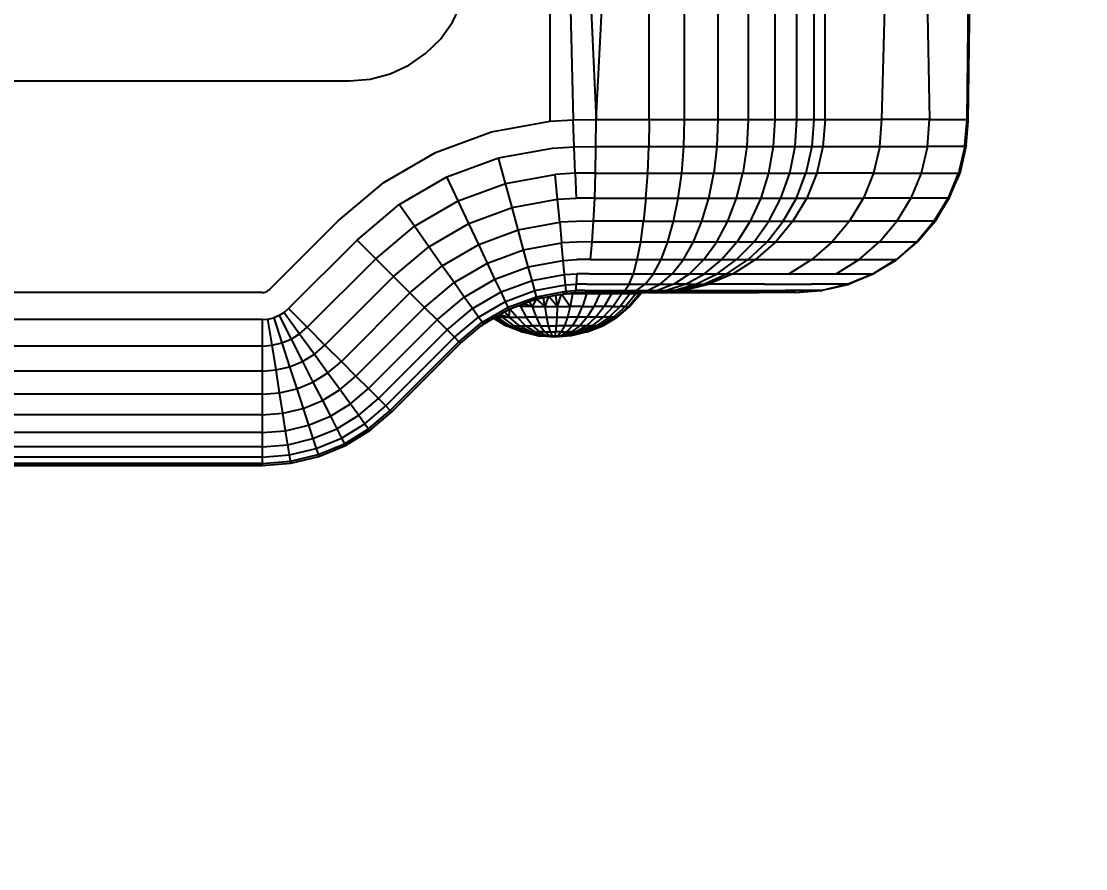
# Model space of a CAD drawing. Header units: inches. Extents: x -347369 to -260369, y 119522 to 149869.
# Drawn here: x -322220.39 to -322189.14, y 136699.54 to 136724.42 of the extents above; entities that cross this region are included whole.
import ezdxf

# ---------------------------------------------------------------- set-up
doc = ezdxf.new("R2010")
doc.units = ezdxf.units.IN
doc.header["$LTSCALE"] = 300
doc.layers.add('MACCHINA', color=40, linetype='Continuous')
doc.layers.add('QUOTE', color=7, linetype='Continuous')
doc.styles.get("Standard").update_dxf_attribs({"font": 'romans.shx'})
doc.dimstyles.new('sc1a100', dxfattribs={"dimscale": 100, "dimtxt": 3, "dimasz": 3, "dimexe": 0, "dimexo": 0, "dimgap": 1, "dimtad": 1, "dimzin": 12, "dimdsep": 46, "dimtxsty": 'Standard', "dimblk": 'CLOSEDBLANK', "dimcen": 1, "dimclrd": 253, "dimclre": 253, "dimclrt": 2, "dimadec": 0, "dimazin": 3, "dimtfac": 1, "dimtmove": 0, "dimatfit": 1, "dimldrblk": 'CLOSEDBLANK', "dimfxl": 1, "dimtolj": 1, "dimtzin": 0, "dimarcsym": 0})

# ---------------------------------------------------------------- blocks, each defined once
blk = doc.blocks.new('_ClosedBlank')
at = {"color": 0, "linetype": 'ByBlock', "lineweight": -2}
for p, q in [((-1, 0.16667), (0, 0)), ((-1, 0.16667), (-1, -0.16667)), ((0, 0), (-1, -0.16667))]:
    blk.add_line(p, q, dxfattribs=at)
blk = doc.blocks.new('*D28')
at = {"layer": 'Defpoints', "color": 0, "transparency": 16777216}
for p in [(-322483.625, 140399.656), (-321493.675, 139989.605), (-324251.392, 137231.889), (-323921.753, 136508.745), (-322483.625, 136499.656)]:
    blk.add_point(p, dxfattribs=at)
at = {"layer": 'QUOTE', "color": 253, "lineweight": -2, "transparency": 16777216}
for p, q in [((-324251.392, 137231.889), (-324517.445, 136965.836)), ((-322483.625, 136499.656), (-322483.625, 136123.4))]:
    blk.add_line(p, q, dxfattribs=at)
blk.add_arc((-322483.625, 138999.656), 2876.256, 230.978791, 264.021209, dxfattribs=at)
at = {"layer": 'QUOTE', "color": 253, "lineweight": -2, "transparency": 16777216, "xscale": 300, "yscale": 300, "zscale": 300}
for p, rotation in [((-324517.445, 136965.836), 137.9893954922992), ((-322483.625, 136123.4), 357.0106045077002)]:
    blk.add_blockref('_ClosedBlank', p, dxfattribs=dict(at, rotation=rotation))
at = {"layer": 'QUOTE', "color": 2, "transparency": 16777216, "insert": (-323488.649, 136573.311), "char_height": 300, "attachment_point": 5, "rotation": 337.5}
blk.add_mtext('\\A1;45°', dxfattribs=at)
blk = doc.blocks.new('*D38')
at = {"layer": 'Defpoints', "color": 0, "transparency": 16777216}
for p in [(-322483.625, 140399.656), (-323696.06, 139699.656), (-320318.561, 137749.656), (-322483.625, 136499.656), (-321507.475, 136317.706)]:
    blk.add_point(p, dxfattribs=at)
at = {"layer": 'QUOTE', "color": 253, "lineweight": -2, "transparency": 16777216}
for p, q in [((-320318.561, 137749.656), (-320011.926, 137572.62)), ((-322483.625, 136499.656), (-322483.625, 136145.585))]:
    blk.add_line(p, q, dxfattribs=at)
blk.add_arc((-322483.625, 138999.656), 2854.071, 276.025307, 323.974693, dxfattribs=at)
at = {"layer": 'QUOTE', "color": 253, "lineweight": -2, "transparency": 16777216, "xscale": 300, "yscale": 300, "zscale": 300}
for p, rotation in [((-320011.926, 137572.62), 56.98734634615995), ((-322483.625, 136145.585), 183.0126536538403)]:
    blk.add_blockref('_ClosedBlank', p, dxfattribs=dict(at, rotation=rotation))
at = {"layer": 'QUOTE', "color": 2, "transparency": 16777216, "insert": (-321181.589, 136744.464), "char_height": 300, "attachment_point": 5, "rotation": 30}
blk.add_mtext('\\A1;60°', dxfattribs=at)
blk = doc.blocks.new('A$Cad528b1c')
at = {"layer": 'MACCHINA'}
for p, q in [((278.757, -2248.577), (279.433, -2278.129)), ((278.757, -2248.577), (280.11, -2278.117)), ((278.757, -2278.163), (278.757, -2248.577)), ((280.11, -2278.117), (281.665, -2248.577)), ((281.665, -2278.117), (281.665, -2248.577)), ((282.702, -2278.117), (282.702, -2248.577)), ((283.681, -2248.577), (283.681, -2278.117)), ((284.574, -2248.577), (284.574, -2278.117)), ((285.355, -2248.577), (285.355, -2278.117)), ((286.003, -2278.117), (286.003, -2248.577)), ((286.499, -2248.577), (286.499, -2278.117)), ((286.83, -2278.117), (286.83, -2248.577)), ((288.498, -2278.117), (289.292, -2248.577)), ((289.292, -2248.577), (289.898, -2278.117)), ((291.032, -2278.178), (291.195, -2264.447)), ((290.997, -2278.117), (291.055, -2273.364)), ((275.888, -2275.262), (276.15, -2274.718)), ((275.536, -2275.753), (275.888, -2275.262)), ((275.105, -2276.177), (275.536, -2275.753)), ((274.608, -2276.52), (275.105, -2276.177)), ((274.059, -2276.773), (274.608, -2276.52)), ((78.9, -2276.979), (272.873, -2276.979)), ((272.873, -2276.979), (273.475, -2276.927)), ((273.475, -2276.927), (274.059, -2276.773)), ((277.033, -2278.478), (278.757, -2278.163)), ((278.757, -2278.163), (279.433, -2278.129)), ((279.433, -2278.129), (280.11, -2278.117)), ((279.468, -2278.922), (279.433, -2278.129)), ((280.105, -2278.912), (280.11, -2278.117)), ((280.11, -2278.117), (281.665, -2278.117)), ((281.665, -2278.117), (281.654, -2278.912)), ((281.665, -2278.117), (282.702, -2278.117)), ((282.682, -2278.912), (282.702, -2278.117)), ((282.702, -2278.117), (283.681, -2278.117)), ((283.681, -2278.117), (283.651, -2278.912)), ((283.681, -2278.117), (284.574, -2278.117)), ((284.574, -2278.117), (284.535, -2278.912)), ((284.574, -2278.117), (285.355, -2278.117)), ((285.355, -2278.117), (285.308, -2278.912)), ((285.355, -2278.117), (286.003, -2278.117)), ((285.95, -2278.912), (286.003, -2278.117)), ((286.003, -2278.117), (286.499, -2278.117)), ((286.499, -2278.117), (286.442, -2278.912)), ((286.499, -2278.117), (286.83, -2278.117)), ((286.83, -2278.117), (286.769, -2278.912)), ((286.83, -2278.117), (288.498, -2278.117)), ((288.436, -2278.912), (288.498, -2278.117)), ((289.255, -2278.117), (288.498, -2278.117)), ((289.898, -2278.117), (289.255, -2278.117)), ((289.836, -2278.912), (289.898, -2278.117)), ((289.898, -2278.117), (290.997, -2278.117)), ((290.938, -2278.869), (290.997, -2278.117)), ((290.975, -2278.874), (291.032, -2278.178)), ((290.997, -2278.117), (291.032, -2278.178)), ((275.39, -2279.085), (277.033, -2278.478)), ((278.832, -2278.954), (279.468, -2278.922)), ((279.468, -2278.922), (280.105, -2278.912)), ((279.498, -2279.695), (279.468, -2278.922)), ((280.091, -2279.687), (280.105, -2278.912)), ((280.105, -2278.912), (281.654, -2278.912)), ((281.623, -2279.687), (281.654, -2278.912)), ((281.654, -2278.912), (282.682, -2278.912)), ((282.621, -2279.687), (282.682, -2278.912)), ((282.682, -2278.912), (283.651, -2278.912)), ((283.651, -2278.912), (283.562, -2279.687)), ((283.651, -2278.912), (284.535, -2278.912)), ((284.535, -2278.912), (284.419, -2279.687)), ((284.535, -2278.912), (285.308, -2278.912)), ((285.308, -2278.912), (285.17, -2279.687)), ((285.308, -2278.912), (285.95, -2278.912)), ((285.793, -2279.687), (285.95, -2278.912)), ((285.95, -2278.912), (286.442, -2278.912)), ((286.442, -2278.912), (286.27, -2279.687)), ((286.442, -2278.912), (286.769, -2278.912)), ((286.769, -2278.912), (286.588, -2279.687)), ((286.769, -2278.912), (288.436, -2278.912)), ((288.436, -2278.912), (288.254, -2279.687)), ((288.436, -2278.912), (289.836, -2278.912)), ((289.836, -2278.912), (289.653, -2279.687)), ((290.935, -2278.912), (289.836, -2278.912)), ((290.935, -2278.912), (290.759, -2279.649)), ((290.934, -2279.05), (290.938, -2278.869)), ((290.975, -2278.874), (290.934, -2279.05)), ((290.934, -2279.05), (290.935, -2278.912)), ((290.935, -2278.912), (290.938, -2278.869)), ((290.938, -2278.869), (290.975, -2278.874)), ((273.875, -2279.966), (275.39, -2279.085)), ((277.243, -2279.245), (278.832, -2278.954)), ((290.934, -2279.05), (290.792, -2279.66)), ((275.728, -2279.804), (277.243, -2279.245)), ((277.448, -2279.992), (277.243, -2279.245)), ((274.332, -2280.616), (275.728, -2279.804)), ((276.058, -2280.506), (275.728, -2279.804)), ((277.448, -2279.992), (278.905, -2279.726)), ((279.498, -2279.695), (278.905, -2279.726)), ((278.975, -2280.459), (278.905, -2279.726)), ((280.091, -2279.687), (279.498, -2279.695)), ((279.498, -2279.695), (279.521, -2280.43)), ((280.067, -2280.424), (280.091, -2279.687)), ((280.091, -2279.687), (281.623, -2279.687)), ((281.573, -2280.424), (281.623, -2279.687)), ((281.623, -2279.687), (282.621, -2279.687)), ((282.521, -2280.424), (282.621, -2279.687)), ((282.621, -2279.687), (283.562, -2279.687)), ((283.415, -2280.424), (283.562, -2279.687)), ((283.562, -2279.687), (284.419, -2279.687)), ((284.23, -2280.424), (284.419, -2279.687)), ((284.419, -2279.687), (285.17, -2279.687)), ((285.17, -2279.687), (284.944, -2280.424)), ((285.17, -2279.687), (285.793, -2279.687)), ((285.535, -2280.424), (285.793, -2279.687)), ((285.793, -2279.687), (286.27, -2279.687)), ((285.989, -2280.424), (286.27, -2279.687)), ((286.27, -2279.687), (286.588, -2279.687)), ((286.588, -2279.687), (286.291, -2280.424)), ((288.254, -2279.687), (286.588, -2279.687)), ((288.254, -2279.687), (287.954, -2280.424)), ((288.254, -2279.687), (289.653, -2279.687)), ((289.653, -2279.687), (289.351, -2280.424)), ((289.653, -2279.687), (290.75, -2279.687)), ((290.46, -2280.393), (290.75, -2279.687)), ((290.792, -2279.66), (290.697, -2279.894)), ((290.75, -2279.687), (290.697, -2279.894)), ((290.75, -2279.687), (290.759, -2279.649)), ((290.759, -2279.649), (290.792, -2279.66)), ((272.534, -2281.093), (273.875, -2279.966)), ((276.058, -2280.506), (277.448, -2279.992)), ((277.643, -2280.703), (277.448, -2279.992)), ((290.487, -2280.406), (290.697, -2279.894)), ((277.643, -2280.703), (278.975, -2280.459)), ((278.975, -2280.459), (279.521, -2280.43)), ((279.039, -2281.135), (278.975, -2280.459)), ((280.067, -2280.424), (279.521, -2280.43)), ((280.035, -2281.103), (280.067, -2280.424)), ((280.067, -2280.424), (281.573, -2280.424)), ((281.573, -2280.424), (281.504, -2281.103)), ((281.573, -2280.424), (282.521, -2280.424)), ((282.384, -2281.103), (282.521, -2280.424)), ((282.521, -2280.424), (283.415, -2280.424)), ((283.214, -2281.103), (283.415, -2280.424)), ((283.415, -2280.424), (284.23, -2280.424)), ((283.972, -2281.103), (284.23, -2280.424)), ((284.23, -2280.424), (284.944, -2280.424)), ((284.944, -2280.424), (284.634, -2281.103)), ((284.944, -2280.424), (285.535, -2280.424)), ((285.184, -2281.103), (285.535, -2280.424)), ((285.535, -2280.424), (285.989, -2280.424)), ((285.605, -2281.103), (285.989, -2280.424)), ((286.291, -2280.424), (285.886, -2281.103)), ((285.989, -2280.424), (286.291, -2280.424)), ((286.291, -2280.424), (287.954, -2280.424)), ((287.545, -2281.103), (287.954, -2280.424)), ((289.351, -2280.424), (287.954, -2280.424)), ((289.351, -2280.424), (288.94, -2281.103)), ((290.447, -2280.424), (289.351, -2280.424)), ((290.047, -2281.081), (290.447, -2280.424)), ((290.318, -2280.684), (290.487, -2280.406)), ((290.447, -2280.424), (290.318, -2280.684)), ((290.447, -2280.424), (290.46, -2280.393)), ((290.46, -2280.393), (290.487, -2280.406)), ((273.095, -2281.655), (274.332, -2280.616)), ((274.777, -2281.25), (274.332, -2280.616)), ((274.777, -2281.25), (276.058, -2280.506)), ((276.372, -2281.172), (276.058, -2280.506)), ((276.372, -2281.172), (277.643, -2280.703)), ((277.822, -2281.358), (277.643, -2280.703)), ((290.068, -2281.096), (290.318, -2280.684)), ((272.534, -2281.093), (270.519, -2283.108)), ((279.537, -2281.108), (279.039, -2281.135)), ((280.035, -2281.103), (279.537, -2281.108)), ((279.995, -2281.709), (280.035, -2281.103)), ((281.504, -2281.103), (280.035, -2281.103)), ((281.418, -2281.709), (281.504, -2281.103)), ((281.504, -2281.103), (282.384, -2281.103)), ((282.214, -2281.709), (282.384, -2281.103)), ((282.384, -2281.103), (283.214, -2281.103)), ((282.965, -2281.709), (283.214, -2281.103)), ((283.214, -2281.103), (283.972, -2281.103)), ((283.65, -2281.709), (283.972, -2281.103)), ((283.972, -2281.103), (284.634, -2281.103)), ((284.634, -2281.103), (284.25, -2281.709)), ((284.634, -2281.103), (285.184, -2281.103)), ((284.747, -2281.709), (285.184, -2281.103)), ((285.128, -2281.709), (285.605, -2281.103)), ((285.184, -2281.103), (285.605, -2281.103)), ((285.886, -2281.103), (285.382, -2281.709)), ((285.605, -2281.103), (285.886, -2281.103)), ((285.886, -2281.103), (287.545, -2281.103)), ((287.545, -2281.103), (287.037, -2281.709)), ((288.94, -2281.103), (287.545, -2281.103)), ((288.428, -2281.709), (288.94, -2281.103)), ((290.034, -2281.103), (288.94, -2281.103)), ((290.034, -2281.103), (289.531, -2281.696)), ((289.81, -2281.398), (290.068, -2281.096)), ((289.81, -2281.398), (290.034, -2281.103)), ((290.047, -2281.081), (290.034, -2281.103)), ((290.068, -2281.096), (290.047, -2281.081)), ((273.644, -2282.203), (274.777, -2281.25)), ((275.201, -2281.852), (274.777, -2281.25)), ((275.201, -2281.852), (276.372, -2281.172)), ((276.662, -2281.787), (276.372, -2281.172)), ((276.662, -2281.787), (277.822, -2281.358)), ((277.822, -2281.358), (279.039, -2281.135)), ((277.982, -2281.943), (277.822, -2281.358)), ((279.039, -2281.135), (279.096, -2281.739)), ((289.544, -2281.709), (289.81, -2281.398)), ((271.081, -2283.67), (273.095, -2281.655)), ((273.095, -2281.655), (273.644, -2282.203)), ((279.545, -2281.713), (279.096, -2281.739)), ((279.995, -2281.709), (279.545, -2281.713)), ((279.948, -2282.227), (279.995, -2281.709)), ((279.995, -2281.709), (281.418, -2281.709)), ((281.317, -2282.227), (281.418, -2281.709)), ((281.418, -2281.709), (282.214, -2281.709)), ((282.015, -2282.227), (282.214, -2281.709)), ((282.214, -2281.709), (282.965, -2281.709)), ((282.674, -2282.227), (282.965, -2281.709)), ((282.965, -2281.709), (283.65, -2281.709)), ((283.274, -2282.227), (283.65, -2281.709)), ((283.65, -2281.709), (284.25, -2281.709)), ((284.25, -2281.709), (283.799, -2282.227)), ((284.235, -2282.227), (284.747, -2281.709)), ((284.25, -2281.709), (284.747, -2281.709)), ((284.569, -2282.227), (285.128, -2281.709)), ((284.747, -2281.709), (285.128, -2281.709)), ((285.382, -2281.709), (284.791, -2282.227)), ((285.128, -2281.709), (285.382, -2281.709)), ((285.382, -2281.709), (287.037, -2281.709)), ((287.037, -2281.709), (286.442, -2282.227)), ((287.037, -2281.709), (288.428, -2281.709)), ((287.829, -2282.227), (288.428, -2281.709)), ((288.428, -2281.709), (289.519, -2281.709)), ((289.519, -2281.709), (288.923, -2282.222)), ((289.187, -2282.014), (289.544, -2281.709)), ((289.531, -2281.696), (289.519, -2281.709)), ((289.544, -2281.709), (289.519, -2281.709)), ((274.164, -2282.724), (275.201, -2281.852)), ((275.592, -2282.408), (275.201, -2281.852)), ((275.592, -2282.408), (276.662, -2281.787)), ((276.92, -2282.335), (276.662, -2281.787)), ((276.92, -2282.335), (277.982, -2281.943)), ((277.982, -2281.943), (279.096, -2281.739)), ((278.119, -2282.442), (277.982, -2281.943)), ((279.145, -2282.254), (279.096, -2281.739)), ((288.93, -2282.233), (289.187, -2282.014)), ((271.629, -2284.218), (273.644, -2282.203)), ((273.644, -2282.203), (274.164, -2282.724)), ((275.941, -2282.904), (276.92, -2282.335)), ((277.14, -2282.804), (276.92, -2282.335)), ((278.119, -2282.442), (279.145, -2282.254)), ((279.145, -2282.254), (279.546, -2282.231)), ((279.185, -2282.669), (279.145, -2282.254)), ((279.948, -2282.227), (279.546, -2282.231)), ((279.948, -2282.227), (281.317, -2282.227)), ((281.204, -2282.644), (281.317, -2282.227)), ((281.317, -2282.227), (282.015, -2282.227)), ((281.792, -2282.644), (282.015, -2282.227)), ((282.015, -2282.227), (282.674, -2282.227)), ((282.346, -2282.644), (282.674, -2282.227)), ((282.674, -2282.227), (283.274, -2282.227)), ((282.852, -2282.644), (283.274, -2282.227)), ((283.274, -2282.227), (283.799, -2282.227)), ((283.294, -2282.644), (283.799, -2282.227)), ((283.661, -2282.644), (284.235, -2282.227)), ((283.799, -2282.227), (284.235, -2282.227)), ((283.942, -2282.644), (284.569, -2282.227)), ((284.791, -2282.227), (284.13, -2282.644)), ((284.235, -2282.227), (284.569, -2282.227)), ((284.569, -2282.227), (284.791, -2282.227)), ((284.791, -2282.227), (286.442, -2282.227)), ((286.442, -2282.227), (285.775, -2282.644)), ((286.442, -2282.227), (287.829, -2282.227)), ((287.158, -2282.644), (287.829, -2282.227)), ((287.829, -2282.227), (288.917, -2282.227)), ((288.917, -2282.227), (288.242, -2282.644)), ((288.467, -2282.515), (288.93, -2282.233)), ((288.923, -2282.222), (288.917, -2282.227)), ((288.93, -2282.233), (288.917, -2282.227)), ((274.645, -2283.204), (275.592, -2282.408)), ((275.941, -2282.904), (275.592, -2282.408)), ((277.14, -2282.804), (278.119, -2282.442)), ((278.229, -2282.844), (278.119, -2282.442)), ((278.229, -2282.844), (279.185, -2282.669)), ((279.185, -2282.669), (279.54, -2282.647)), ((279.214, -2282.973), (279.185, -2282.669)), ((279.54, -2282.647), (279.526, -2282.952)), ((279.896, -2282.644), (279.54, -2282.647)), ((279.896, -2282.644), (281.204, -2282.644)), ((281.082, -2282.949), (281.204, -2282.644)), ((281.204, -2282.644), (281.792, -2282.644)), ((281.55, -2282.949), (281.792, -2282.644)), ((281.792, -2282.644), (282.346, -2282.644)), ((281.992, -2282.949), (282.346, -2282.644)), ((282.346, -2282.644), (282.852, -2282.644)), ((282.395, -2282.949), (282.852, -2282.644)), ((282.747, -2282.949), (283.294, -2282.644)), ((282.852, -2282.644), (283.294, -2282.644)), ((283.039, -2282.949), (283.661, -2282.644)), ((283.263, -2282.949), (283.942, -2282.644)), ((283.294, -2282.644), (283.661, -2282.644)), ((284.13, -2282.644), (283.413, -2282.949)), ((283.661, -2282.644), (283.942, -2282.644)), ((283.942, -2282.644), (284.13, -2282.644)), ((284.13, -2282.644), (285.775, -2282.644)), ((285.775, -2282.644), (287.158, -2282.644)), ((287.158, -2282.644), (288.242, -2282.644)), ((288.238, -2282.646), (287.511, -2282.949)), ((287.673, -2282.885), (288.241, -2282.652)), ((288.242, -2282.644), (288.238, -2282.646)), ((288.241, -2282.652), (288.467, -2282.515)), ((288.241, -2282.652), (288.242, -2282.644)), ((272.149, -2284.739), (274.164, -2282.724)), ((274.164, -2282.724), (274.645, -2283.204)), ((275.074, -2283.633), (275.941, -2282.904)), ((276.238, -2283.328), (275.941, -2282.904)), ((276.238, -2283.328), (277.14, -2282.804)), ((277.318, -2283.18), (277.14, -2282.804)), ((277.318, -2283.18), (278.229, -2282.844)), ((278.31, -2283.138), (278.229, -2282.844)), ((278.31, -2283.138), (279.214, -2282.973)), ((279.214, -2282.973), (279.526, -2282.952)), ((279.231, -2283.158), (279.214, -2282.973)), ((279.526, -2282.952), (279.505, -2283.139)), ((279.839, -2282.949), (279.526, -2282.952)), ((279.839, -2282.949), (281.082, -2282.949)), ((280.954, -2283.135), (281.082, -2282.949)), ((281.082, -2282.949), (281.55, -2282.949)), ((281.296, -2283.135), (281.55, -2282.949)), ((281.55, -2282.949), (281.992, -2282.949)), ((281.619, -2283.135), (281.992, -2282.949)), ((282.395, -2282.949), (281.913, -2283.135)), ((281.992, -2282.949), (282.395, -2282.949)), ((282.747, -2282.949), (282.171, -2283.135)), ((282.385, -2283.135), (283.039, -2282.949)), ((282.747, -2282.949), (282.395, -2282.949)), ((282.549, -2283.135), (283.263, -2282.949)), ((282.658, -2283.135), (283.413, -2282.949)), ((282.747, -2282.949), (283.039, -2282.949)), ((283.039, -2282.949), (283.263, -2282.949)), ((283.263, -2282.949), (283.413, -2282.949)), ((285.053, -2282.949), (283.413, -2282.949)), ((285.053, -2282.949), (286.43, -2282.949)), ((287.511, -2282.949), (286.43, -2282.949)), ((287.493, -2282.953), (286.741, -2283.135)), ((287.495, -2282.957), (286.741, -2283.135)), ((286.938, -2283.087), (287.495, -2282.957)), ((287.495, -2282.957), (287.673, -2282.885)), ((287.495, -2282.957), (287.511, -2282.949)), ((270.303, -2283.197), (81.47, -2283.197)), ((270.303, -2283.197), (270.351, -2283.194)), ((270.351, -2283.194), (270.397, -2283.182)), ((270.397, -2283.182), (270.441, -2283.164)), ((270.441, -2283.164), (270.482, -2283.139)), ((270.519, -2283.108), (270.482, -2283.139)), ((272.63, -2285.219), (274.645, -2283.204)), ((274.645, -2283.204), (275.074, -2283.633)), ((276.478, -2283.669), (277.318, -2283.18)), ((277.448, -2283.456), (277.318, -2283.18)), ((277.448, -2283.456), (278.31, -2283.138)), ((278.359, -2283.318), (278.31, -2283.138)), ((278.359, -2283.318), (279.231, -2283.158)), ((278.375, -2283.378), (278.926, -2283.277)), ((278.926, -2283.277), (279.237, -2283.22)), ((278.978, -2283.604), (278.926, -2283.277)), ((278.978, -2283.604), (279.093, -2283.246)), ((279.103, -2283.245), (279.351, -2283.604)), ((279.126, -2283.24), (279.718, -2283.197)), ((279.477, -2283.203), (279.144, -2283.237)), ((279.419, -2283.235), (279.195, -2283.235)), ((279.231, -2283.158), (279.505, -2283.139)), ((279.231, -2283.158), (279.237, -2283.22)), ((279.237, -2283.22), (279.477, -2283.203)), ((279.419, -2283.235), (279.351, -2283.604)), ((279.449, -2283.217), (279.419, -2283.235)), ((279.47, -2283.235), (279.419, -2283.235)), ((279.718, -2283.197), (279.47, -2283.235)), ((279.831, -2283.235), (279.47, -2283.235)), ((279.505, -2283.139), (279.477, -2283.203)), ((279.718, -2283.197), (279.477, -2283.203)), ((279.779, -2283.135), (279.505, -2283.139)), ((279.831, -2283.235), (279.71, -2283.604)), ((279.718, -2283.197), (280.822, -2283.197)), ((279.718, -2283.197), (279.831, -2283.235)), ((279.779, -2283.135), (280.954, -2283.135)), ((279.874, -2283.197), (279.831, -2283.235)), ((279.872, -2283.235), (279.831, -2283.235)), ((280.249, -2283.197), (279.872, -2283.235)), ((280.215, -2283.235), (279.872, -2283.235)), ((280.215, -2283.235), (280.046, -2283.604)), ((280.249, -2283.197), (280.215, -2283.235)), ((280.248, -2283.235), (280.215, -2283.235)), ((280.587, -2283.197), (280.248, -2283.235)), ((280.562, -2283.235), (280.248, -2283.235)), ((280.562, -2283.235), (280.348, -2283.604)), ((280.587, -2283.197), (280.562, -2283.235)), ((280.585, -2283.235), (280.562, -2283.235)), ((280.876, -2283.197), (280.585, -2283.235)), ((280.86, -2283.235), (280.585, -2283.235)), ((280.86, -2283.235), (280.608, -2283.604)), ((281.101, -2283.235), (280.819, -2283.604)), ((280.822, -2283.197), (281.035, -2283.197)), ((280.822, -2283.197), (281.555, -2283.197)), ((280.822, -2283.197), (281.555, -2283.197)), ((280.876, -2283.197), (280.86, -2283.235)), ((280.875, -2283.235), (280.86, -2283.235)), ((281.101, -2283.235), (280.875, -2283.235)), ((281.101, -2283.235), (280.876, -2283.197)), ((280.954, -2283.135), (281.296, -2283.135)), ((281.111, -2283.197), (280.96, -2283.197)), ((281.278, -2283.235), (280.973, -2283.604)), ((281.035, -2283.197), (281.237, -2283.197)), ((281.387, -2283.235), (281.068, -2283.604)), ((281.424, -2283.235), (281.1, -2283.604)), ((281.111, -2283.197), (281.101, -2283.235)), ((281.109, -2283.235), (281.101, -2283.235)), ((281.278, -2283.235), (281.109, -2283.235)), ((281.111, -2283.197), (281.278, -2283.235)), ((281.237, -2283.197), (281.42, -2283.197)), ((281.237, -2283.197), (281.505, -2283.197)), ((281.283, -2283.197), (281.278, -2283.235)), ((281.282, -2283.235), (281.278, -2283.235)), ((281.387, -2283.235), (281.282, -2283.235)), ((281.387, -2283.235), (281.283, -2283.197)), ((281.296, -2283.135), (281.619, -2283.135)), ((281.388, -2283.197), (281.369, -2283.197)), ((281.388, -2283.197), (281.387, -2283.235)), ((281.388, -2283.235), (281.387, -2283.235)), ((281.424, -2283.235), (281.388, -2283.235)), ((281.42, -2283.197), (281.581, -2283.197)), ((281.424, -2283.197), (281.424, -2283.235)), ((284.887, -2283.197), (281.424, -2283.197)), ((281.714, -2283.197), (281.581, -2283.197)), ((281.619, -2283.135), (281.913, -2283.135)), ((281.629, -2283.197), (283.512, -2283.197)), ((281.711, -2283.197), (281.884, -2283.197)), ((281.816, -2283.197), (281.714, -2283.197)), ((281.816, -2283.197), (281.884, -2283.197)), ((281.884, -2283.197), (283.512, -2283.197)), ((281.913, -2283.135), (282.171, -2283.135)), ((282.385, -2283.135), (282.171, -2283.135)), ((282.385, -2283.135), (282.549, -2283.135)), ((282.549, -2283.135), (282.658, -2283.135)), ((282.658, -2283.135), (284.292, -2283.135)), ((283.512, -2283.197), (284.879, -2283.197)), ((284.292, -2283.135), (285.665, -2283.135)), ((285.952, -2283.197), (284.879, -2283.197)), ((285.952, -2283.197), (284.887, -2283.197)), ((286.741, -2283.135), (285.665, -2283.135)), ((285.952, -2283.197), (286.709, -2283.137)), ((285.952, -2283.197), (286.709, -2283.141)), ((286.741, -2283.135), (286.709, -2283.137)), ((286.709, -2283.141), (286.741, -2283.135)), ((275.44, -2283.999), (276.238, -2283.328)), ((276.478, -2283.669), (276.238, -2283.328)), ((276.653, -2283.918), (277.448, -2283.456)), ((277.527, -2283.625), (277.448, -2283.456)), ((277.527, -2283.625), (278.359, -2283.318)), ((277.554, -2283.681), (278.153, -2283.46)), ((277.886, -2283.604), (277.804, -2283.589)), ((277.913, -2283.549), (277.886, -2283.604)), ((278.235, -2283.604), (277.886, -2283.604)), ((277.886, -2283.604), (278.055, -2283.918)), ((278.235, -2283.604), (277.957, -2283.532)), ((278.544, -2283.347), (278.153, -2283.46)), ((278.375, -2283.378), (278.153, -2283.46)), ((278.235, -2283.604), (278.155, -2283.459)), ((278.339, -2283.406), (278.235, -2283.604)), ((278.235, -2283.604), (278.602, -2283.604)), ((278.235, -2283.604), (278.345, -2283.918)), ((278.375, -2283.378), (278.359, -2283.318)), ((278.366, -2283.398), (278.602, -2283.604)), ((278.602, -2283.604), (278.569, -2283.342)), ((278.71, -2283.317), (278.602, -2283.604)), ((278.602, -2283.604), (278.978, -2283.604)), ((278.602, -2283.604), (278.65, -2283.918)), ((278.731, -2283.313), (278.978, -2283.604)), ((278.962, -2283.918), (278.978, -2283.604)), ((278.978, -2283.604), (279.351, -2283.604)), ((279.351, -2283.604), (279.271, -2283.918)), ((279.71, -2283.604), (279.351, -2283.604)), ((279.57, -2283.918), (279.71, -2283.604)), ((279.71, -2283.604), (280.046, -2283.604)), ((280.046, -2283.604), (279.848, -2283.918)), ((280.348, -2283.604), (280.046, -2283.604)), ((280.348, -2283.604), (280.099, -2283.918)), ((280.608, -2283.604), (280.315, -2283.918)), ((280.608, -2283.604), (280.348, -2283.604)), ((280.819, -2283.604), (280.49, -2283.918)), ((280.608, -2283.604), (280.819, -2283.604)), ((280.973, -2283.604), (280.619, -2283.918)), ((281.068, -2283.604), (280.697, -2283.918)), ((280.724, -2283.918), (281.1, -2283.604)), ((280.973, -2283.604), (280.819, -2283.604)), ((280.973, -2283.604), (281.068, -2283.604)), ((281.1, -2283.604), (281.068, -2283.604)), ((270.802, -2283.872), (270.643, -2283.938)), ((270.949, -2283.782), (270.802, -2283.872)), ((270.802, -2283.872), (271.154, -2284.563)), ((271.081, -2283.67), (270.949, -2283.782)), ((270.949, -2283.782), (271.405, -2284.409)), ((271.081, -2283.67), (271.629, -2284.218)), ((273.059, -2285.648), (275.074, -2283.633)), ((275.074, -2283.633), (275.44, -2283.999)), ((275.734, -2284.294), (276.478, -2283.669)), ((275.95, -2284.509), (276.653, -2283.918)), ((276.653, -2283.918), (276.478, -2283.669)), ((276.76, -2284.07), (276.653, -2283.918)), ((276.76, -2284.07), (277.527, -2283.625)), ((276.796, -2284.121), (277.417, -2283.761)), ((277.147, -2283.918), (277.207, -2283.918)), ((277.207, -2283.918), (277.148, -2283.917)), ((277.207, -2283.918), (277.183, -2283.897)), ((277.197, -2283.889), (277.359, -2283.918)), ((277.207, -2283.918), (277.359, -2283.918)), ((277.59, -2284.17), (277.207, -2283.918)), ((277.359, -2283.918), (277.276, -2283.842)), ((277.286, -2283.837), (277.555, -2283.918)), ((277.359, -2283.918), (277.555, -2283.918)), ((277.707, -2284.17), (277.359, -2283.918)), ((277.417, -2283.761), (277.717, -2283.621)), ((277.417, -2283.761), (277.554, -2283.681)), ((277.555, -2283.918), (277.419, -2283.76)), ((277.554, -2283.681), (277.527, -2283.625)), ((277.555, -2283.918), (277.575, -2283.687)), ((277.555, -2283.918), (277.789, -2283.918)), ((277.858, -2284.17), (277.555, -2283.918)), ((277.586, -2283.682), (277.789, -2283.918)), ((277.789, -2283.918), (278.055, -2283.918)), ((278.039, -2284.17), (277.789, -2283.918)), ((278.345, -2283.918), (278.055, -2283.918)), ((278.055, -2283.918), (278.244, -2284.17)), ((278.345, -2283.918), (278.65, -2283.918)), ((278.345, -2283.918), (278.468, -2284.17)), ((278.65, -2283.918), (278.962, -2283.918)), ((278.65, -2283.918), (278.703, -2284.17)), ((278.944, -2284.17), (278.962, -2283.918)), ((278.962, -2283.918), (279.271, -2283.918)), ((279.271, -2283.918), (279.183, -2284.17)), ((279.57, -2283.918), (279.271, -2283.918)), ((279.413, -2284.17), (279.57, -2283.918)), ((279.848, -2283.918), (279.57, -2283.918)), ((279.848, -2283.918), (279.628, -2284.17)), ((280.099, -2283.918), (279.822, -2284.17)), ((280.099, -2283.918), (279.848, -2283.918)), ((280.315, -2283.918), (279.988, -2284.17)), ((280.315, -2283.918), (280.099, -2283.918)), ((280.49, -2283.918), (280.123, -2284.17)), ((280.619, -2283.918), (280.222, -2284.17)), ((280.697, -2283.918), (280.283, -2284.17)), ((280.303, -2284.17), (280.724, -2283.918)), ((280.49, -2283.918), (280.315, -2283.918)), ((280.619, -2283.918), (280.49, -2283.918)), ((280.697, -2283.918), (280.619, -2283.918)), ((280.724, -2283.918), (280.697, -2283.918)), ((270.303, -2283.992), (81.47, -2283.992)), ((270.303, -2283.992), (270.475, -2283.978)), ((270.303, -2283.992), (270.303, -2284.767)), ((270.475, -2283.978), (270.643, -2283.938)), ((270.596, -2284.744), (270.475, -2283.978)), ((270.643, -2283.938), (270.882, -2284.675)), ((271.405, -2284.409), (271.629, -2284.218)), ((271.629, -2284.218), (272.149, -2284.739)), ((273.425, -2286.014), (275.44, -2283.999)), ((275.44, -2283.999), (275.734, -2284.294)), ((276.081, -2284.641), (276.76, -2284.07)), ((276.126, -2284.685), (276.736, -2284.172)), ((277.092, -2283.95), (276.736, -2284.172)), ((277.092, -2283.95), (276.736, -2284.172)), ((276.955, -2284.029), (276.736, -2284.172)), ((276.904, -2284.059), (276.736, -2284.172)), ((276.736, -2284.172), (276.882, -2284.072)), ((276.796, -2284.121), (276.736, -2284.172)), ((276.76, -2284.07), (276.796, -2284.121)), ((277.092, -2283.95), (277.469, -2284.17)), ((277.509, -2284.17), (277.128, -2283.929)), ((277.469, -2284.17), (277.509, -2284.17)), ((277.921, -2284.355), (277.469, -2284.17)), ((277.509, -2284.17), (277.59, -2284.17)), ((277.949, -2284.355), (277.509, -2284.17)), ((277.59, -2284.17), (277.707, -2284.17)), ((278.003, -2284.355), (277.59, -2284.17)), ((277.707, -2284.17), (277.858, -2284.17)), ((278.083, -2284.355), (277.707, -2284.17)), ((277.858, -2284.17), (278.039, -2284.17)), ((278.186, -2284.355), (277.858, -2284.17)), ((278.039, -2284.17), (278.244, -2284.17)), ((278.309, -2284.355), (278.039, -2284.17)), ((278.468, -2284.17), (278.244, -2284.17)), ((278.244, -2284.17), (278.449, -2284.355)), ((278.468, -2284.17), (278.703, -2284.17)), ((278.468, -2284.17), (278.601, -2284.355)), ((278.703, -2284.17), (278.944, -2284.17)), ((278.703, -2284.17), (278.761, -2284.355)), ((278.925, -2284.355), (278.944, -2284.17)), ((279.183, -2284.17), (278.944, -2284.17)), ((279.183, -2284.17), (279.087, -2284.355)), ((279.413, -2284.17), (279.183, -2284.17)), ((279.244, -2284.355), (279.413, -2284.17)), ((279.628, -2284.17), (279.39, -2284.355)), ((279.628, -2284.17), (279.413, -2284.17)), ((279.822, -2284.17), (279.522, -2284.355)), ((279.822, -2284.17), (279.628, -2284.17)), ((279.988, -2284.17), (279.635, -2284.355)), ((280.123, -2284.17), (279.727, -2284.355)), ((280.222, -2284.17), (279.794, -2284.355)), ((279.988, -2284.17), (279.822, -2284.17)), ((280.283, -2284.17), (279.835, -2284.355)), ((279.849, -2284.355), (280.303, -2284.17)), ((280.123, -2284.17), (279.988, -2284.17)), ((280.222, -2284.17), (280.123, -2284.17)), ((280.283, -2284.17), (280.222, -2284.17)), ((280.303, -2284.17), (280.283, -2284.17)), ((271.154, -2284.563), (271.405, -2284.409)), ((271.405, -2284.409), (271.838, -2285.005)), ((273.719, -2286.309), (275.734, -2284.294)), ((273.935, -2286.524), (275.95, -2284.509)), ((275.734, -2284.294), (275.95, -2284.509)), ((275.95, -2284.509), (276.081, -2284.641)), ((277.921, -2284.355), (277.949, -2284.355)), ((278.397, -2284.468), (277.921, -2284.355)), ((277.949, -2284.355), (278.003, -2284.355)), ((278.411, -2284.468), (277.949, -2284.355)), ((278.003, -2284.355), (278.083, -2284.355)), ((278.438, -2284.468), (278.003, -2284.355)), ((278.083, -2284.355), (278.186, -2284.355)), ((278.479, -2284.468), (278.083, -2284.355)), ((278.186, -2284.355), (278.309, -2284.355)), ((278.531, -2284.468), (278.186, -2284.355)), ((278.309, -2284.355), (278.449, -2284.355)), ((278.593, -2284.468), (278.309, -2284.355)), ((278.884, -2284.505), (278.397, -2284.468)), ((278.397, -2284.468), (278.411, -2284.468)), ((278.411, -2284.468), (278.438, -2284.468)), ((278.438, -2284.468), (278.479, -2284.468)), ((278.601, -2284.355), (278.449, -2284.355)), ((278.449, -2284.355), (278.664, -2284.468)), ((278.479, -2284.468), (278.531, -2284.468)), ((278.531, -2284.468), (278.593, -2284.468)), ((278.664, -2284.468), (278.593, -2284.468)), ((278.601, -2284.355), (278.761, -2284.355)), ((278.601, -2284.355), (278.74, -2284.468)), ((278.74, -2284.468), (278.664, -2284.468)), ((278.74, -2284.468), (278.821, -2284.468)), ((278.761, -2284.355), (278.925, -2284.355)), ((278.761, -2284.355), (278.821, -2284.468)), ((278.821, -2284.468), (278.904, -2284.468)), ((279.372, -2284.468), (278.884, -2284.505)), ((278.904, -2284.468), (278.925, -2284.355)), ((278.904, -2284.468), (278.987, -2284.468)), ((279.087, -2284.355), (278.925, -2284.355)), ((279.087, -2284.355), (278.987, -2284.468)), ((279.066, -2284.468), (278.987, -2284.468)), ((279.244, -2284.355), (279.066, -2284.468)), ((279.14, -2284.468), (279.066, -2284.468)), ((279.087, -2284.355), (279.244, -2284.355)), ((279.39, -2284.355), (279.14, -2284.468)), ((279.206, -2284.468), (279.14, -2284.468)), ((279.522, -2284.355), (279.206, -2284.468)), ((279.264, -2284.468), (279.206, -2284.468)), ((279.39, -2284.355), (279.244, -2284.355)), ((279.635, -2284.355), (279.264, -2284.468)), ((279.31, -2284.468), (279.264, -2284.468)), ((279.727, -2284.355), (279.31, -2284.468)), ((279.344, -2284.468), (279.31, -2284.468)), ((279.794, -2284.355), (279.344, -2284.468)), ((279.365, -2284.468), (279.344, -2284.468)), ((279.835, -2284.355), (279.365, -2284.468)), ((279.372, -2284.468), (279.365, -2284.468)), ((279.849, -2284.355), (279.372, -2284.468)), ((279.522, -2284.355), (279.39, -2284.355)), ((279.635, -2284.355), (279.522, -2284.355)), ((279.727, -2284.355), (279.635, -2284.355)), ((279.794, -2284.355), (279.727, -2284.355)), ((279.835, -2284.355), (279.794, -2284.355)), ((279.835, -2284.355), (279.849, -2284.355)), ((270.303, -2284.767), (81.47, -2284.767)), ((270.303, -2284.767), (270.596, -2284.744)), ((270.303, -2284.767), (270.303, -2285.504)), ((270.596, -2284.744), (270.882, -2284.675)), ((270.712, -2285.471), (270.596, -2284.744)), ((270.882, -2284.675), (271.154, -2284.563)), ((270.882, -2284.675), (271.11, -2285.376)), ((271.154, -2284.563), (271.488, -2285.219)), ((271.838, -2285.005), (272.149, -2284.739)), ((272.149, -2284.739), (272.63, -2285.219)), ((274.066, -2286.656), (276.081, -2284.641)), ((274.111, -2286.7), (276.126, -2284.685)), ((276.081, -2284.641), (276.126, -2284.685)), ((271.488, -2285.219), (271.838, -2285.005)), ((271.838, -2285.005), (272.237, -2285.555)), ((270.303, -2285.504), (270.712, -2285.471)), ((270.712, -2285.471), (271.11, -2285.376)), ((270.818, -2286.143), (270.712, -2285.471)), ((271.11, -2285.376), (271.488, -2285.219)), ((271.11, -2285.376), (271.32, -2286.022)), ((271.488, -2285.219), (271.797, -2285.825)), ((272.237, -2285.555), (272.63, -2285.219)), ((272.63, -2285.219), (273.059, -2285.648)), ((270.303, -2285.504), (81.47, -2285.504)), ((270.303, -2285.504), (270.303, -2286.183)), ((271.797, -2285.825), (272.237, -2285.555)), ((272.237, -2285.555), (272.594, -2286.045)), ((272.594, -2286.045), (273.059, -2285.648)), ((273.059, -2285.648), (273.425, -2286.014)), ((270.818, -2286.143), (271.32, -2286.022)), ((271.32, -2286.022), (271.797, -2285.825)), ((271.32, -2286.022), (271.507, -2286.599)), ((271.797, -2285.825), (272.072, -2286.365)), ((272.072, -2286.365), (272.594, -2286.045)), ((272.594, -2286.045), (272.898, -2286.464)), ((272.898, -2286.464), (273.425, -2286.014)), ((273.425, -2286.014), (273.719, -2286.309)), ((270.303, -2286.183), (81.47, -2286.183)), ((270.303, -2286.183), (270.818, -2286.143)), ((270.303, -2286.183), (270.303, -2286.789)), ((270.913, -2286.741), (270.818, -2286.143)), ((271.507, -2286.599), (272.072, -2286.365)), ((272.072, -2286.365), (272.307, -2286.826)), ((273.143, -2286.801), (273.719, -2286.309)), ((273.719, -2286.309), (273.935, -2286.524)), ((270.913, -2286.741), (271.507, -2286.599)), ((271.507, -2286.599), (271.667, -2287.091)), ((272.307, -2286.826), (272.898, -2286.464)), ((272.898, -2286.464), (273.143, -2286.801)), ((273.322, -2287.048), (273.935, -2286.524)), ((273.431, -2287.198), (274.066, -2286.656)), ((273.468, -2287.249), (274.111, -2286.7)), ((273.935, -2286.524), (274.066, -2286.656)), ((274.066, -2286.656), (274.111, -2286.7)), ((270.303, -2286.789), (81.47, -2286.789)), ((270.303, -2286.789), (270.913, -2286.741)), ((270.303, -2286.789), (270.303, -2287.307)), ((270.994, -2287.253), (270.913, -2286.741)), ((271.667, -2287.091), (272.307, -2286.826)), ((272.307, -2286.826), (272.496, -2287.197)), ((272.496, -2287.197), (273.143, -2286.801)), ((273.143, -2286.801), (273.322, -2287.048)), ((270.303, -2287.307), (81.47, -2287.307)), ((270.303, -2287.307), (270.994, -2287.253)), ((270.303, -2287.307), (270.303, -2287.724)), ((270.994, -2287.253), (271.667, -2287.091)), ((271.059, -2287.664), (270.994, -2287.253)), ((271.667, -2287.091), (271.796, -2287.487)), ((271.796, -2287.487), (272.496, -2287.197)), ((272.496, -2287.197), (272.635, -2287.469)), ((272.635, -2287.469), (273.322, -2287.048)), ((272.719, -2287.635), (273.431, -2287.198)), ((272.748, -2287.69), (273.468, -2287.249)), ((273.322, -2287.048), (273.431, -2287.198)), ((273.431, -2287.198), (273.468, -2287.249)), ((270.303, -2287.724), (271.059, -2287.664)), ((271.059, -2287.664), (271.796, -2287.487)), ((271.107, -2287.965), (271.059, -2287.664)), ((271.796, -2287.487), (271.89, -2287.777)), ((271.89, -2287.777), (272.635, -2287.469)), ((271.948, -2287.954), (272.719, -2287.635)), ((272.635, -2287.469), (272.719, -2287.635)), ((272.719, -2287.635), (272.748, -2287.69)), ((270.303, -2287.724), (81.47, -2287.724)), ((270.303, -2287.724), (270.303, -2288.029)), ((270.303, -2288.029), (271.107, -2287.965)), ((271.107, -2287.965), (271.89, -2287.777)), ((271.136, -2288.149), (271.107, -2287.965)), ((271.136, -2288.149), (271.948, -2287.954)), ((271.89, -2287.777), (271.948, -2287.954)), ((271.948, -2287.954), (271.967, -2288.014)), ((271.967, -2288.014), (272.748, -2287.69)), ((270.303, -2288.029), (81.47, -2288.029)), ((270.303, -2288.215), (81.47, -2288.215)), ((270.303, -2288.277), (81.47, -2288.277)), ((270.303, -2288.277), (255.667, -2288.277)), ((257.992, -2288.277), (270.303, -2288.277)), ((264.61, -2288.277), (262.896, -2288.277)), ((270.303, -2288.277), (264.61, -2288.277)), ((270.303, -2288.029), (270.303, -2288.215)), ((270.303, -2288.215), (271.136, -2288.149)), ((270.303, -2288.277), (271.145, -2288.211)), ((270.303, -2288.215), (270.303, -2288.277)), ((271.145, -2288.211), (271.136, -2288.149)), ((271.145, -2288.211), (271.967, -2288.014))]:
    blk.add_line(p, q, dxfattribs=at)

msp = doc.modelspace()

# ---------------------------------------------------------------- block references
msp.add_blockref('A$Cad528b1c', (-322483.625, 138999.656))

# ---------------------------------------------------------------- dimensions: what is measured, and where the dimension line sits
at = {"layer": 'QUOTE'}
for base, line2, picture, middle in [((-323921.753, 136508.745), ((-324251.392, 137231.889), (-321493.675, 139989.605)), '*D28', (-323488.649, 136573.311)), ((-321507.475, 136317.706), ((-320318.561, 137749.656), (-323696.06, 139699.656)), '*D38', (-321181.589, 136744.464))]:
    dim = msp.add_angular_dim_2l(base=base, line1=((-322483.625, 136499.656), (-322483.625, 140399.656)), line2=line2, dimstyle='sc1a100', dxfattribs=at)
    dim.commit()
    dim.dimension.update_dxf_attribs({"geometry": picture, "text_midpoint": middle})

doc.saveas('drawing.dxf')
